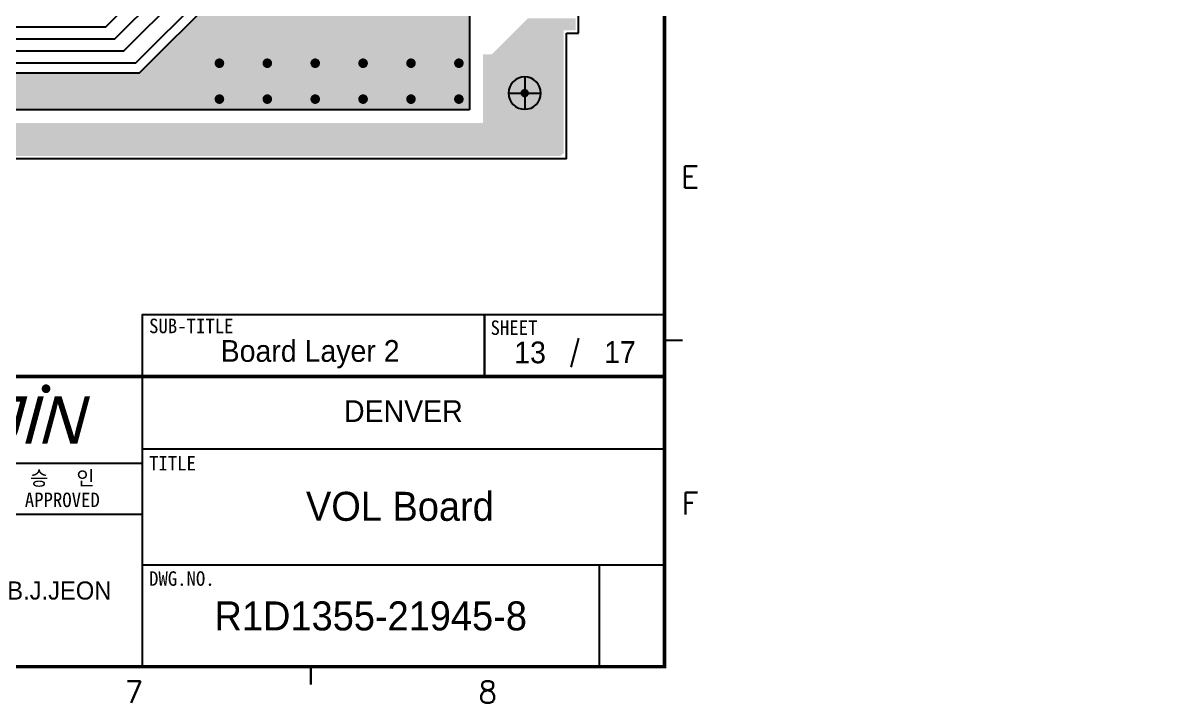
# Model space of a CAD drawing. Extents: x 295 to 953, y 10 to 290.
# Drawn here: x 793.6 to 952.6, y 10 to 103.7 of the extents above; entities that cross this region are included whole.
import ezdxf
from ezdxf.enums import TextEntityAlignment as Align

# ---------------------------------------------------------------- set-up
doc = ezdxf.new("R2010")
doc.units = 0
doc.header["$LTSCALE"] = 5
doc.header["$MEASUREMENT"] = 0
doc.layers.get('0').update_dxf_attribs({"linetype": 'CONTINUOUS', "lineweight": 25})
for name, color, linetype in [('19_SOLD_GBR', 4, 'CONTINUOUS'), ('SHEET', 3, 'CONTINUOUS'), ('문자', 4, 'CONTINUOUS'), ('테두리', 3, 'CONTINUOUS')]:
    doc.layers.add(name, color=color, linetype=linetype)
doc.layers.add('4', color=4, linetype='CONTINUOUS', lineweight=18)
doc.layers.add('6', color=6, linetype='CONTINUOUS', lineweight=13)
doc.styles.add('MARK', font='ARLRDBD.TTF')
doc.styles.get("Standard").update_dxf_attribs({"font": 'simplex.shx'})
doc.styles.add('굴림', font='')
doc.styles.add('굴림체', font='')
doc.styles.get('굴림').set_extended_font_data('Gulim')
doc.styles.get('굴림체').set_extended_font_data('GulimChe')

# ---------------------------------------------------------------- blocks, each defined once
blk = doc.blocks.new('B')
at = {"layer": '문자'}
blk.add_hatch(color=256, dxfattribs=at).paths.add_polyline_path([(13.79, 10), (15.31, 6), (16.84, 10)])
at = {"color": 4, "const_width": 0.6}
blk.add_lwpolyline([(48.46, 10.32, 1), (49.06, 10.32, 1)], format="xyb", close=True, dxfattribs=at)
at = {"layer": '문자'}
for p, q in [((10.73, 2), (7.68, 10)), ((7.68, 10), (10.09, 10)), ((11.94, 5.16), (10.09, 10)), ((10.73, 10), (13.15, 10)), ((13.79, 2), (10.73, 10)), ((14.99, 5.16), (13.15, 10)), ((13.79, 10), (16.84, 10)), ((15.31, 6), (13.79, 10)), ((16.84, 10), (15.31, 6)), ((11.94, 5.16), (10.73, 2)), ((14.99, 5.16), (13.79, 2))]:
    blk.add_line(p, q, dxfattribs=at)
at = {"layer": '문자', "style": 'MARK', "oblique": 15}
blk.add_text('WOOJIN', height=6.5, dxfattribs=at).set_placement((36.4, 6), align=Align.MIDDLE_CENTER)
blk = doc.blocks.new('C')
at = {"layer": 'SHEET'}
for p, q in [((393.14, 60.3), (392.07, 56.28)), ((333, 55), (333, 15)), ((405, 45), (333, 45)), ((333, 43), (247, 43)), ((333, 36), (247, 36)), ((405, 29), (333, 29)), ((396, 29), (396, 15))]:
    blk.add_line(p, q, dxfattribs=at)
for points in [[(333, 55), (380.19, 55), (380.19, 63.49), (333, 63.49)], [(380.19, 55), (405, 55), (405, 63.49), (380.19, 63.49)]]:
    blk.add_lwpolyline(points, close=True, dxfattribs=at)
at = {"layer": '테두리'}
blk.add_line((405, 285), (405, 15), dxfattribs=at)
for points, const_width in [([(15, 285), (15, 15), (405, 15), (405, 285), (15, 285)], 0.5), ([(407.5, 60), (405, 60)], 0.3), ([(15, 55), (405, 55)], 0.5), ([(356.25, 12.5), (356.25, 15)], 0.3)]:
    blk.add_lwpolyline(points, dxfattribs=dict(at, const_width=const_width))
blk.add_blockref('B', (271, 43))
at = {"layer": '문자'}
for s, p in [('E', (408.5, 82.5)), ('F', (408.5, 37.5)), ('7', (331.88, 11.5)), ('8', (380.62, 11.5))]:
    blk.add_text(s, height=3, dxfattribs=at).set_placement(p, align=Align.MIDDLE)
at = {"layer": '문자', "style": '굴림체'}
for s, p in [('SUB-TITLE', (339.77, 61.98)), ('SHEET', (384.24, 61.74)), ('승   인', (322, 41)), ('APPROVED', (322, 38))]:
    blk.add_text(s, height=2, dxfattribs=at).set_placement(p, align=Align.MIDDLE_CENTER)
for s, p in [('TITLE', (333.95, 42.05)), ('DWG.NO.', (333.95, 26.15))]:
    blk.add_text(s, height=2, dxfattribs=at).set_placement(p)

msp = doc.modelspace()

# ---------------------------------------------------------------- linework, layer by layer
at = {"color": 7}
for points, const_width in [([(820.96, 98.2, -1), (820.3, 98.2, -1)], 0.66), ([(827.56, 98.2, -1), (826.9, 98.2, -1)], 0.66), ([(834.16, 98.2, -1), (833.5, 98.2, -1)], 0.66), ([(840.76, 98.2, -1), (840.1, 98.2, -1)], 0.66), ([(847.36, 98.2, -1), (846.7, 98.2, -1)], 0.66), ([(853.96, 98.2, -1), (853.3, 98.2, -1)], 0.66), ([(820.96, 93.25, -1), (820.3, 93.25, -1)], 0.66), ([(827.56, 93.25, -1), (826.9, 93.25, -1)], 0.66), ([(834.16, 93.25, -1), (833.5, 93.25, -1)], 0.66), ([(840.76, 93.25, -1), (840.1, 93.25, -1)], 0.66), ([(847.36, 93.25, -1), (846.7, 93.25, -1)], 0.66), ([(853.96, 93.25, -1), (853.3, 93.25, -1)], 0.66), ([(862.99, 94.08, -1), (862.41, 94.08, -1)], 0.577)]:
    msp.add_lwpolyline(points, format="xyb", close=True, dxfattribs=dict(at, const_width=const_width))
at = {"layer": '19_SOLD_GBR', "color": 7}
for p, q in [((870.13, 102.33), (870.13, 232.68)), ((855.11, 181.82), (855.11, 91.77)), ((804.95, 103.15), (832.59, 130.79)), ((806.19, 101.5), (834.65, 129.96)), ((807.43, 99.85), (836.3, 128.73)), ((809.08, 98.2), (837.95, 127.08)), ((809.62, 96.88), (839.27, 126.53)), ((804.95, 103.15), (763.29, 103.15)), ((868.48, 102.33), (870.13, 102.33)), ((868.48, 85), (868.48, 102.33)), ((806.19, 101.5), (762.88, 101.5)), ((807.43, 99.85), (750.09, 99.85)), ((809.08, 98.2), (749.27, 98.2)), ((748.72, 96.88), (809.62, 96.88)), ((862.7, 96.3), (862.7, 91.85)), ((860.48, 94.08), (864.93, 94.08)), ((855.11, 91.77), (746.6, 91.77)), ((868.48, 85), (508.78, 85))]:
    msp.add_line(p, q, dxfattribs=at)
for start, end in [(0, 180), (180, 0)]:
    msp.add_arc((862.7, 94.08), 2.23, start, end, dxfattribs=at)
for points in [[(855.11, 96.88), (855.11, 126.53), (809.62, 96.88), (839.27, 126.53)], [(869.72, 102.74), (869.72, 104.39), (861.47, 102.74), (863.12, 104.39)], [(868.07, 99.44), (868.07, 102.74), (858.17, 99.44), (861.47, 102.74)], [(868.07, 99.03), (868.07, 99.44), (856.93, 99.03), (856.93, 99.44)], [(868.07, 99.44), (868.07, 99.44), (856.93, 99.44), (858.17, 99.44)], [(868.07, 98.2), (868.07, 99.03), (856.93, 98.2), (856.93, 99.03)], [(868.07, 89.95), (868.07, 98.2), (856.93, 89.95), (856.93, 98.2)], [(855.11, 94.52), (855.11, 96.88), (746.87, 94.52), (746.87, 96.88)], [(855.11, 94.41), (855.11, 94.52), (747.01, 94.41), (746.87, 94.52)], [(855.11, 93.66), (855.11, 94.41), (747.37, 93.66), (747.01, 94.41)], [(855.11, 92.09), (855.11, 92.84), (747.01, 92.09), (747.37, 92.84)], [(855.11, 92.84), (855.11, 93.66), (747.37, 92.84), (747.37, 93.66)], [(855.11, 91.77), (855.11, 92.09), (746.6, 91.77), (747.01, 92.09)], [(868.07, 88.46), (868.07, 89.95), (505.89, 88.46), (505.89, 89.95)], [(868.07, 89.95), (868.07, 89.95), (505.89, 89.95), (856.93, 89.95)], [(868.07, 85.82), (868.07, 88.46), (508.53, 85.82), (505.89, 88.46)], [(867.65, 85.41), (868.07, 85.82), (508.94, 85.41), (508.53, 85.82)]]:
    msp.add_solid(points, dxfattribs=at)

# ---------------------------------------------------------------- block references
msp.add_blockref('C', (476.98, 0))

# ---------------------------------------------------------------- texts
at = {"color": 4, "style": '굴림'}
msp.add_text('B.J.JEON', height=2.5, dxfattribs=at).set_placement((798.57, 25.5), align=Align.MIDDLE_CENTER)
at = {"layer": '4', "style": '굴림'}
for s, p in [('Board Layer 2', (833.13, 58.53)), ('13', (863.44, 58.33)), ('17', (875.83, 58.38)), ('DENVER', (845.98, 50.24))]:
    msp.add_text(s, height=3, dxfattribs=at).set_placement(p, align=Align.MIDDLE_CENTER)
at = {"layer": '6', "color": 4, "insert": (952.58, 102.14), "char_height": 3, "width": 52.2944, "attachment_point": 4, "style": '굴림체'}
msp.add_mtext('{\\f굴림|b0|i0|c129;\\C7;', dxfattribs=at)
at = {"layer": '문자', "style": '굴림'}
for s, p in [('VOL Board', (845.5, 37.11)), ('R1D1355-21945-8', (841.48, 22))]:
    msp.add_text(s, height=4, dxfattribs=at).set_placement(p, align=Align.MIDDLE_CENTER)

doc.saveas('drawing.dxf')
